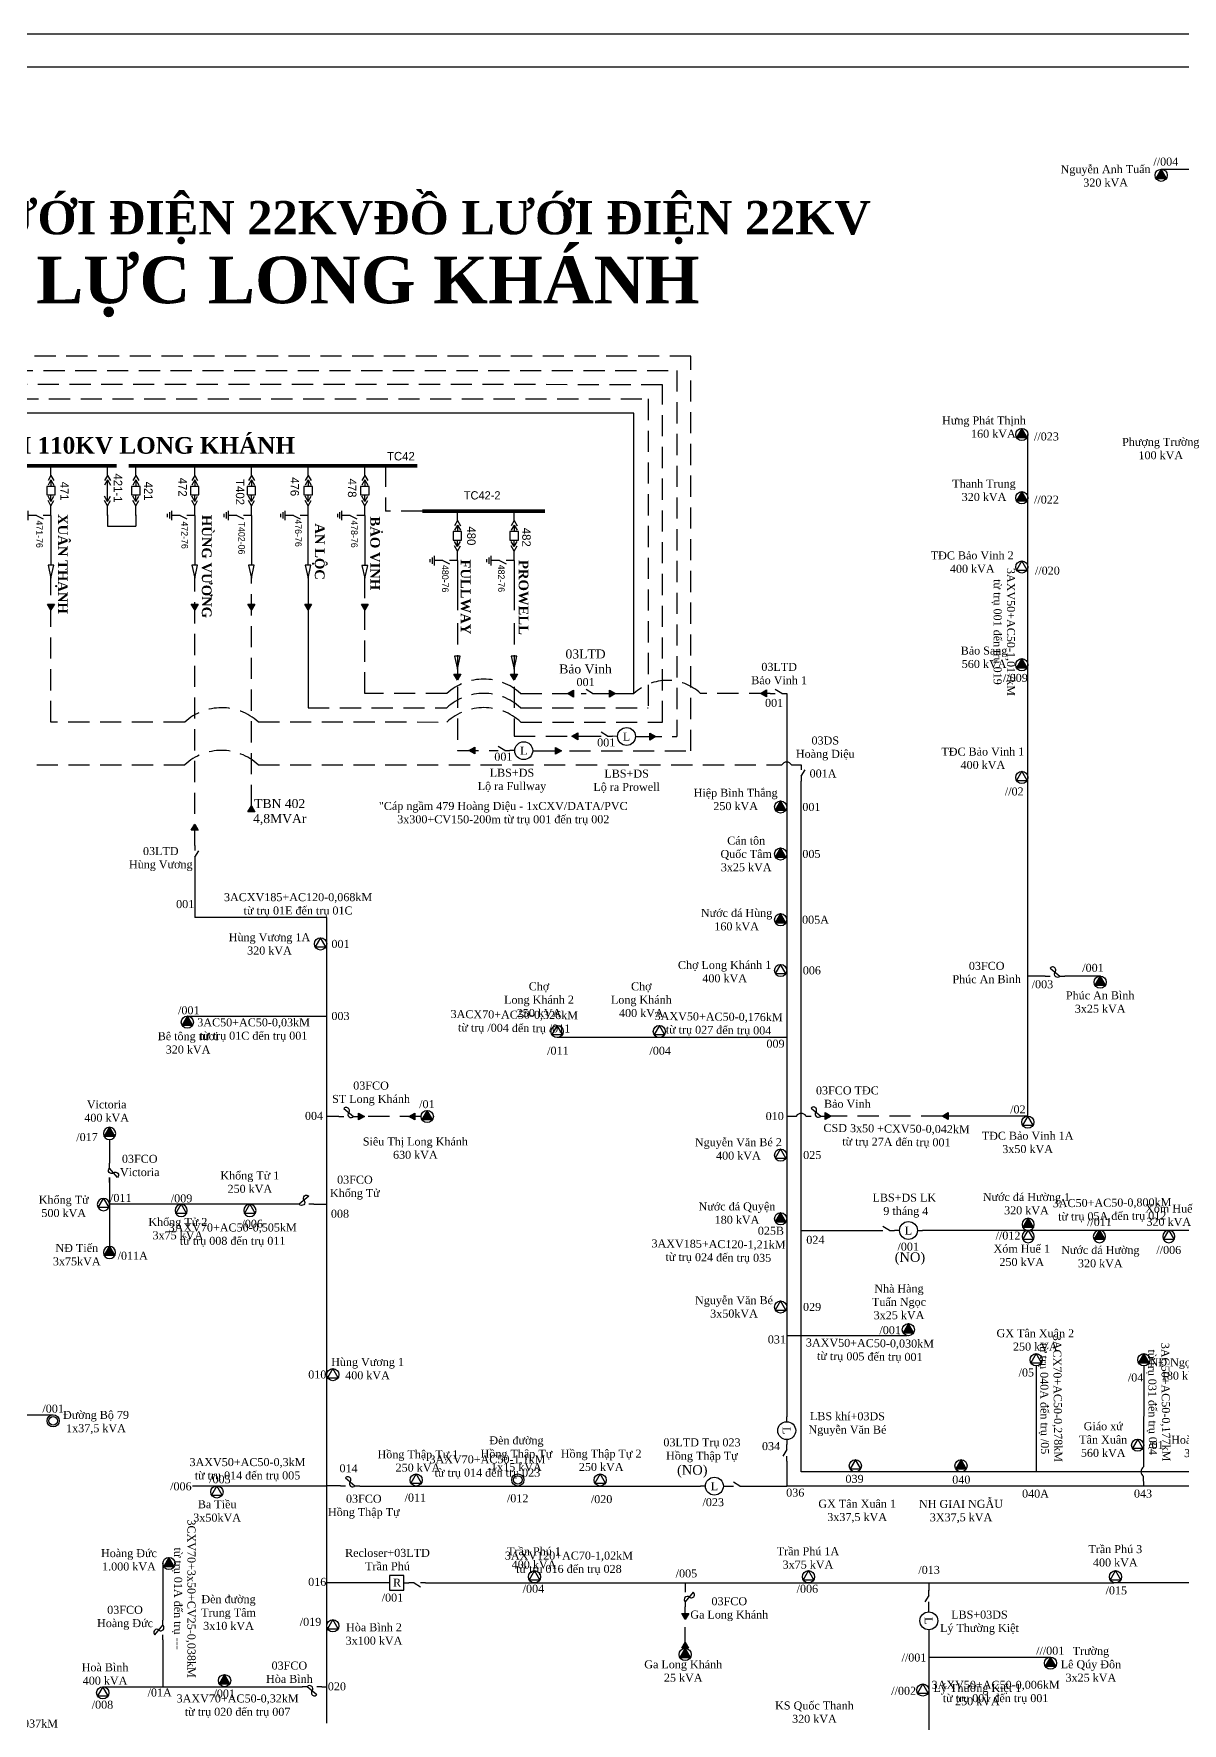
# Model space of a CAD drawing. Extents: x 291 to 2816, y -11 to 1308.
# Drawn here: x 1872 to 2216, y 801 to 1308 of the extents above; entities that cross this region are included whole.
import ezdxf

# ---------------------------------------------------------------- set-up
doc = ezdxf.new("R2010")
doc.units = 0
doc.header["$MEASUREMENT"] = 0
doc.linetypes.add('DASHED2', pattern=[9.525, 6.35, -3.175])
doc.layers.get('0').update_dxf_attribs({"linetype": 'CONTINUOUS'})
for name, color, linetype in [('22', 5, 'CONTINUOUS'), ('376', 3, 'CONTINUOUS'), ('471', 3, 'CONTINUOUS'), ('472', 4, 'CONTINUOUS'), ('474', 6, 'CONTINUOUS'), ('475', 4, 'CONTINUOUS'), ('476', 6, 'CONTINUOUS'), ('477', 3, 'CONTINUOUS'), ('478', 1, 'CONTINUOUS'), ('KHOANG_CACH', 170, 'CONTINUOUS'), ('TBA', 125, 'CONTINUOUS'), ('THIET_BI', 7, 'CONTINUOUS')]:
    doc.layers.add(name, color=color, linetype=linetype)
doc.styles.add('_VNITIME3_5', font='VNTIME.TTF', dxfattribs={"height": 3.5})

# ---------------------------------------------------------------- blocks, each defined once
blk = doc.blocks.new('TBA_3P_DL')
at = {"layer": 'TBA'}
blk.add_lwpolyline([(3171.29, -1054.35), (3169.7, -1057.1), (3172.88, -1057.1)], close=True, dxfattribs=at)
blk.add_circle((3171.29, -1056.19), 1.83, dxfattribs=at)
blk = doc.blocks.new('TBA_3P_KH')
at = {"layer": 'TBA'}
blk.add_hatch(color=256, dxfattribs=at).paths.add_polyline_path([(3187.12, -1054.35), (3185.53, -1057.1), (3188.71, -1057.1)])
blk.add_lwpolyline([(3187.12, -1054.35), (3185.53, -1057.1), (3188.71, -1057.1)], close=True, dxfattribs=at)
blk.add_circle((3187.12, -1056.19), 1.83, dxfattribs=at)
blk = doc.blocks.new('TBA_1P_KH')
at = {"layer": 'TBA'}
for radius in [1.83, 1.28]:
    blk.add_circle((3182.03, -1056.19), radius, dxfattribs=at)
blk = doc.blocks.new('RECLOSER')
at = {"layer": 'THIET_BI'}
for p, q in [((3349.82, -1059.39), (3348.32, -1059.39)), ((3354.17, -1059.39), (3355.67, -1059.39))]:
    blk.add_line(p, q, dxfattribs=at)
blk.add_lwpolyline([(3349.82, -1057.22), (3349.82, -1061.57), (3354.17, -1061.57), (3354.17, -1057.22)], close=True, dxfattribs=at)
at = {"layer": 'THIET_BI', "insert": (3352.09, -1059.33), "char_height": 2.39, "width": 4.7726, "attachment_point": 5, "style": '_VNITIME3_5'}
blk.add_mtext('R', dxfattribs=at)
blk = doc.blocks.new('LBS')
at = {"layer": 'THIET_BI'}
for p, q in [((3348.97, -1069.32), (3347.47, -1069.32)), ((3354.34, -1069.32), (3355.84, -1069.32))]:
    blk.add_line(p, q, dxfattribs=at)
blk.add_circle((3351.65, -1069.32), 2.68, dxfattribs=at)
at = {"layer": 'THIET_BI', "insert": (3351.65, -1069.35), "char_height": 2.39, "width": 4.7726, "attachment_point": 5, "style": '_VNITIME3_5'}
blk.add_mtext('L', dxfattribs=at)
blk = doc.blocks.new('LTD-DS')
at = {"layer": 'THIET_BI'}
for p, q in [((3348.2, -1080.29), (3349.7, -1080.29)), ((3351.65, -1080.29), (3353.16, -1080.29))]:
    blk.add_line(p, q, dxfattribs=at)
blk.add_lwpolyline([(3351.65, -1080.29), (3349.71, -1079.08)], dxfattribs=at)
blk = doc.blocks.new('FCO')
at = {"layer": 'THIET_BI'}
for p, q in [((3349.72, -1089.07), (3352.58, -1091.47)), ((3348.2, -1091.47), (3349.7, -1091.47)), ((3352.58, -1091.47), (3354.08, -1091.47))]:
    blk.add_line(p, q, dxfattribs=at)
for centre, start, end in [((3350.43, -1089.67), 320, 140), ((3351.86, -1090.87), 140, 320)]:
    blk.add_arc(centre, 0.934, start, end, dxfattribs=at)
blk = doc.blocks.new('MC_HOP_BO')
at = {"layer": '22'}
for p, q in [((3173.93, -1090.44), (3171.04, -1090.44)), ((3173.93, -1090.44), (3175.5, -1089.56)), ((3173.93, -1090.44), (3175.5, -1091.33)), ((3175.25, -1090.44), (3176.81, -1089.56)), ((3175.25, -1090.44), (3177.22, -1090.44)), ((3175.25, -1090.44), (3176.81, -1091.33)), ((3181.73, -1090.44), (3179.76, -1090.44)), ((3181.73, -1090.44), (3180.16, -1089.56)), ((3181.73, -1090.44), (3180.16, -1091.33)), ((3183.05, -1090.44), (3181.48, -1089.56)), ((3183.05, -1090.44), (3181.48, -1091.33)), ((3185.93, -1090.44), (3183.05, -1090.44))]:
    blk.add_line(p, q, dxfattribs=at)
blk.add_lwpolyline([(3177.22, -1091.72), (3179.76, -1091.72), (3179.76, -1089.17), (3177.22, -1089.17)], close=True, dxfattribs=at)
blk = doc.blocks.new('TIEP_DIA_DT')
at = {"layer": '22'}
for p, q in [((2325.73, 649.48), (2325.73, 647.1)), ((2325.73, 645.13), (2326.72, 647.1)), ((2325.73, 645.13), (2325.73, 642.64)), ((2327.16, 642.64), (2324.31, 642.64)), ((2326.68, 642), (2324.78, 642)), ((2326.21, 641.35), (2325.26, 641.35))]:
    blk.add_line(p, q, dxfattribs=at)

msp = doc.modelspace()

# ---------------------------------------------------------------- hatches: boundary and pattern name
for points in [[(1878.23, 1137.11), (1876.18, 1137.11), (1877.21, 1135.33)], [(1921.34, 1137.11), (1919.28, 1137.11), (1920.31, 1135.33)], [(1938.34, 1137.11), (1936.28, 1137.11), (1937.31, 1135.33)], [(1955.34, 1137.11), (1953.28, 1137.11), (1954.31, 1135.33)], [(1972.34, 1137.11), (1970.28, 1137.11), (1971.31, 1135.33)], [(2000.1, 1116.1), (1998.04, 1116.1), (1999.07, 1114.32)], [(2017.1, 1116.1), (2015.04, 1116.1), (2016.07, 1114.32)], [(2033.92, 1109.23), (2033.92, 1111.29), (2032.14, 1110.26)], [(2044.68, 1111.29), (2044.68, 1109.23), (2046.46, 1110.26)], [(2091.78, 1109.28), (2091.78, 1111.34), (2090, 1110.31)], [(2035.16, 1096.41), (2035.16, 1098.47), (2033.37, 1097.44)], [(2056.75, 1098.38), (2056.75, 1096.32), (2058.53, 1097.35)], [(2004.32, 1092.14), (2004.32, 1094.2), (2002.54, 1093.17)], [(2028.49, 1094.11), (2028.49, 1092.05), (2030.27, 1093.08)], [(1936.28, 1074.77), (1938.34, 1074.77), (1937.31, 1076.55)], [(1919.28, 1069.29), (1921.34, 1069.29), (1920.31, 1071.08)], [(1969.41, 984.42), (1969.41, 982.36), (1971.19, 983.39)], [(1986.32, 982.36), (1986.32, 984.42), (1984.53, 983.39)], [(2109.39, 984.56), (2109.39, 982.5), (2111.17, 983.53)], [(2146.26, 982.5), (2146.26, 984.56), (2144.48, 983.53)], [(2068.45, 834.3), (2066.39, 834.3), (2067.42, 832.52)], [(2066.35, 823.9), (2068.41, 823.9), (2067.38, 825.68)]]:
    msp.add_hatch(color=256).paths.add_polyline_path(points)

# ---------------------------------------------------------------- linework, layer by layer
for points in [[(2801.05, -0.62), (301.05, -0.68), (301.05, 1298.22), (2801.05, 1298.22)], [(1877.21, 1135.33), (1876.18, 1137.11), (1878.23, 1137.11)], [(1920.31, 1135.33), (1919.28, 1137.11), (1921.34, 1137.11)], [(1937.31, 1135.33), (1936.28, 1137.11), (1938.34, 1137.11)], [(1954.31, 1135.33), (1953.28, 1137.11), (1955.34, 1137.11)], [(1971.31, 1135.33), (1970.28, 1137.11), (1972.34, 1137.11)], [(1999.07, 1114.32), (1998.04, 1116.1), (2000.1, 1116.1)], [(2016.07, 1114.32), (2015.04, 1116.1), (2017.1, 1116.1)], [(2032.14, 1110.26), (2033.92, 1111.29), (2033.92, 1109.23)], [(2046.46, 1110.26), (2044.68, 1109.23), (2044.68, 1111.29)], [(2090, 1110.31), (2091.78, 1111.34), (2091.78, 1109.28)], [(2033.37, 1097.44), (2035.16, 1098.47), (2035.16, 1096.41)], [(2058.53, 1097.35), (2056.75, 1096.32), (2056.75, 1098.38)], [(2002.54, 1093.17), (2004.32, 1094.2), (2004.32, 1092.14)], [(2030.27, 1093.08), (2028.49, 1092.05), (2028.49, 1094.11)], [(1937.31, 1076.55), (1938.34, 1074.77), (1936.28, 1074.77)], [(1920.31, 1071.08), (1921.34, 1069.29), (1919.28, 1069.29)], [(1971.19, 983.39), (1969.41, 982.36), (1969.41, 984.42)], [(1984.53, 983.39), (1986.32, 984.42), (1986.32, 982.36)], [(2111.17, 983.53), (2109.39, 982.5), (2109.39, 984.56)], [(2144.48, 983.53), (2146.26, 984.56), (2146.26, 982.5)], [(2067.42, 832.52), (2066.39, 834.3), (2068.45, 834.3)], [(2067.38, 825.68), (2068.41, 823.9), (2066.35, 823.9)]]:
    msp.add_lwpolyline(points, close=True)
at = {"layer": '22'}
for p, q in [((1894.19, 1175.69), (1893.3, 1174.12)), ((1894.19, 1175.69), (1894.19, 1178.57)), ((1894.19, 1175.69), (1895.08, 1174.12)), ((1894.19, 1174.37), (1893.3, 1172.8)), ((1894.19, 1174.37), (1895.08, 1172.8)), ((1894.19, 1167.89), (1894.19, 1174.37)), ((1894.19, 1167.89), (1893.3, 1169.46)), ((1894.19, 1166.57), (1893.3, 1168.14)), ((1894.19, 1167.89), (1895.08, 1169.46)), ((1894.19, 1166.57), (1895.08, 1168.14)), ((1894.19, 1163.69), (1894.19, 1166.57)), ((1877.21, 1163.69), (1877.21, 1148.78)), ((1894.19, 1163.85), (1894.19, 1160.5)), ((1894.19, 1160.5), (1902.64, 1160.5)), ((1902.64, 1163.85), (1902.64, 1160.5)), ((1920.31, 1163.69), (1920.31, 1148.78)), ((1937.31, 1163.69), (1937.31, 1148.78)), ((1954.31, 1148.78), (1954.31, 1163.69)), ((1971.31, 1163.69), (1971.31, 1148.72)), ((1999.07, 1150.13), (1999.07, 1135.23)), ((2016.07, 1150.13), (2016.07, 1135.23))]:
    msp.add_line(p, q, dxfattribs=at)
at = {"layer": '22', "const_width": 1.1}
for points in [[(1806.4, 1178.57), (1896.92, 1178.57)], [(1900.46, 1178.57), (1987.06, 1178.57)], [(1988.53, 1165.02), (2025.34, 1165.02)]]:
    msp.add_lwpolyline(points, dxfattribs=at)
at = {"layer": '22', "linetype": 'DASHED2'}
for points in [[(1977.48, 1178.57), (1977.48, 1165.02)], [(1988.53, 1165.02), (1977.48, 1165.02)]]:
    msp.add_lwpolyline(points, dxfattribs=at)
at = {"layer": '22'}
for points in [[(1877.21, 1144.9), (1878.07, 1148.78), (1876.34, 1148.78)], [(1920.31, 1144.9), (1921.18, 1148.78), (1919.44, 1148.78)], [(1937.31, 1144.9), (1938.18, 1148.78), (1936.44, 1148.78)], [(1954.31, 1144.9), (1955.17, 1148.78), (1953.44, 1148.78)], [(1971.31, 1144.83), (1972.17, 1148.72), (1970.44, 1148.72)], [(1999.07, 1117.55), (1999.94, 1121.43), (1998.21, 1121.43)], [(2016.07, 1117.55), (2016.94, 1121.43), (2015.21, 1121.43)]]:
    msp.add_lwpolyline(points, close=True, dxfattribs=at)
for points in [[(1876.34, 1148.78), (1878.07, 1148.78), (1877.21, 1144.9), (1876.34, 1148.78)], [(1919.44, 1148.78), (1921.18, 1148.78), (1920.31, 1144.9), (1919.44, 1148.78)], [(1936.44, 1148.78), (1938.18, 1148.78), (1937.31, 1144.9), (1936.44, 1148.78)], [(1953.44, 1148.78), (1955.17, 1148.78), (1954.31, 1144.9), (1953.44, 1148.78)], [(1970.44, 1148.72), (1972.17, 1148.72), (1971.31, 1144.83), (1970.44, 1148.72)], [(1998.21, 1121.43), (1999.94, 1121.43), (1999.07, 1117.55), (1998.21, 1121.43)], [(2015.21, 1121.43), (2016.94, 1121.43), (2016.07, 1117.55), (2015.21, 1121.43)]]:
    msp.add_solid(points, dxfattribs=at)
at = {"layer": '376', "linetype": 'DASHED2'}
for points in [[(1999.07, 1093.17), (2009.83, 1093.17)], [(2023.16, 1093.08), (2069.12, 1093.08)]]:
    msp.add_lwpolyline(points, dxfattribs=at)
at = {"layer": '471', "linetype": 'DASHED2'}
for points in [[(2069.12, 1211.46), (1661.15, 1211.51)], [(2069.12, 1093.08), (2069.12, 1211.46)], [(2060.57, 1202.91), (1683.23, 1202.96)], [(2060.57, 1101.7), (2060.57, 1202.91)], [(1877.2, 1101.7), (1877.21, 1144.9)], [(1917.31, 1101.7), (1877.2, 1101.7)], [(1939.36, 1101.75), (1995.95, 1101.73)], [(2018.08, 1101.72), (2060.57, 1101.7)]]:
    msp.add_lwpolyline(points, dxfattribs=at)
for points in [[(1939.36, 1101.75, 0.387694), (1917.31, 1101.7)], [(2018.08, 1101.72, 0.389345), (1995.95, 1101.73)]]:
    msp.add_lwpolyline(points, format="xyb", dxfattribs=at)
at = {"layer": '472'}
msp.add_line((1969.87, 872.53), (2071.96, 872.53), dxfattribs=at)
at = {"layer": '472', "linetype": 'DASHED2'}
for points in [[(1920.31, 1064.64), (1920.31, 1144.9)], [(1988.2, 983.39), (1969.41, 983.39)], [(2067.4, 823.9), (2067.42, 836.32)]]:
    msp.add_lwpolyline(points, dxfattribs=at)
at = {"layer": '472'}
for points in [[(1920.31, 1059.69), (1920.31, 1043.08)], [(1959.88, 1043.08), (1920.31, 1043.08)], [(1959.88, 801.42), (1959.88, 1043.08)], [(1918.09, 1013.54), (1959.88, 1013.54)], [(1963.53, 983.39), (1959.88, 983.39)], [(1894.79, 976.5), (1894.77, 969.45)], [(1894.77, 965.07), (1894.77, 944.46)], [(1950.16, 957.06), (1894.77, 957.06)], [(1956.04, 957.06), (1959.88, 957.06)], [(1919.69, 872.62), (1959.88, 872.62)], [(1964, 872.62), (1959.88, 872.62)], [(2085.28, 872.53), (2097.83, 872.53)], [(1910.76, 849.34), (1910.76, 832.3)], [(1977.21, 843.52), (1959.88, 843.52)], [(1989.51, 843.52), (2195.93, 843.52)], [(2067.42, 843.52), (2067.42, 842.2)], [(2140.43, 843.52), (2140.43, 841.27)], [(2446.44, 843.52), (2195.93, 843.52)], [(1910.76, 826.42), (1910.75, 812.36)], [(2140.43, 827.95), (2140.43, 767.79)], [(2140.43, 821.26), (2176.93, 821.26)], [(1892.73, 812.36), (1952.58, 812.36)], [(1958.45, 812.36), (1959.88, 812.36)]]:
    msp.add_lwpolyline(points, dxfattribs=at)
at = {"layer": '474', "linetype": 'DASHED2'}
msp.add_lwpolyline([(1937.31, 1076.55), (1937.31, 1144.9)], dxfattribs=at)
at = {"layer": '475'}
msp.add_line((1852.19, 893.94), (1877.86, 893.94), dxfattribs=at)
at = {"layer": '475', "linetype": 'DASHED2'}
for points in [[(1665.43, 1207.19), (2064.84, 1207.19)], [(2064.84, 1207.19), (2064.84, 1097.35)], [(2016.07, 1131.35), (2016.07, 1097.44)], [(2016.07, 1097.44), (2040.67, 1097.44)], [(2053.99, 1097.35), (2064.84, 1097.35)]]:
    msp.add_lwpolyline(points, dxfattribs=at)
at = {"layer": '476'}
msp.add_line((2102.11, 949.22), (2125.19, 949.22), dxfattribs=at)
at = {"layer": '476', "linetype": 'DASHED2'}
for points in [[(1686.1, 1198.69), (2056.3, 1198.64)], [(2056.3, 1198.64), (2056.3, 1105.99)], [(1954.31, 1106.02), (1995.95, 1106.02)], [(2018.01, 1105.99), (2056.3, 1105.99)], [(1863.4, 1088.9), (1917.31, 1088.9)], [(1939.36, 1088.9), (2096.35, 1088.89)]]:
    msp.add_lwpolyline(points, dxfattribs=at)
at = {"layer": '476'}
for points in [[(1954.31, 1144.9), (1954.31, 1106.02)], [(2099.27, 1088.9), (2102.11, 1088.9)], [(2102.11, 876.87), (2102.11, 1083.94)], [(2172.64, 908.61), (2172.6, 876.81)], [(2406.63, 876.81), (2102.11, 876.81)]]:
    msp.add_lwpolyline(points, dxfattribs=at)
at = {"layer": '476', "linetype": 'DASHED2'}
for points in [[(2018.01, 1105.99, 0.391519), (1995.95, 1106.02)], [(1939.36, 1088.9, 0.390108), (1917.31, 1088.9)]]:
    msp.add_lwpolyline(points, format="xyb", dxfattribs=at)
at = {"layer": '476'}
msp.add_lwpolyline([(2099.28, 1088.89, 0.549021), (2096.35, 1088.89)], format="xyb", dxfattribs=at)
at = {"layer": '477', "linetype": 'DASHED2'}
msp.add_lwpolyline([(1999.07, 1131.35), (1999.06, 1093.17)], dxfattribs=at)
at = {"layer": '478'}
for p, q in [((2097.83, 1110.31), (2097.83, 893.36)), ((2281.9, 949.22), (2138.52, 949.22)), ((2097.83, 880.04), (2097.83, 872.53))]:
    msp.add_line(p, q, dxfattribs=at)
for points in [[(2210.12, 1267.54), (2265.36, 1267.54)], [(2052.02, 1194.37), (1690.34, 1194.36)], [(2052.02, 1110.26), (2052.02, 1194.37)], [(2170.14, 983.53), (2170.14, 1187.97)], [(2041.13, 1110.26), (2052.02, 1110.26)], [(2175.33, 1025.54), (2170.14, 1025.54)], [(2191.81, 1025.54), (2181.21, 1025.54)], [(2097.83, 1007.05), (2028.96, 1007.05)], [(2097.83, 983.52), (2100.71, 983.53)], [(2170.14, 983.53), (2146.26, 983.53)], [(2133.92, 917.62), (2097.83, 917.62)], [(2204.89, 908.61), (2204.85, 878.33)], [(2281.89, 872.53), (2097.83, 872.53)], [(2204.86, 872.53), (2204.85, 875.41)]]:
    msp.add_lwpolyline(points, dxfattribs=at)
at = {"layer": '478', "linetype": 'DASHED2'}
for points in [[(1971.31, 1110.29), (1971.31, 1144.83)], [(1995.95, 1110.29), (1971.31, 1110.29)], [(2018.01, 1110.26), (2036.21, 1110.26)], [(2092.88, 1110.31), (2071.96, 1110.32)], [(2144.48, 983.53), (2111.17, 983.53)]]:
    msp.add_lwpolyline(points, dxfattribs=at)
for points in [[(2018.01, 1110.26, 0.391519), (1995.95, 1110.29)], [(2071.96, 1110.32, 0.393324), (2052.02, 1110.26)]]:
    msp.add_lwpolyline(points, format="xyb", dxfattribs=at)
at = {"layer": '478'}
for points in [[(2103.63, 983.53, 0.549021), (2100.7, 983.53)], [(2204.85, 878.33, 0.549021), (2204.85, 875.41)]]:
    msp.add_lwpolyline(points, format="xyb", dxfattribs=at)
at = {"layer": 'TBA', "color": 128}
for p, q in [((2118.41, 880.47), (2116.81, 877.75)), ((2116.81, 877.75), (2120.01, 877.75)), ((2120.01, 877.75), (2118.41, 880.47))]:
    msp.add_line(p, q, dxfattribs=at)
for points in [[(2118.41, 876.81, -1), (2118.41, 880.47, -1)], [(1925.14, 870.78, -1), (1928.8, 870.78, -1)]]:
    msp.add_lwpolyline(points, format="xyb", close=True, dxfattribs=at)
at = {"layer": 'THIET_BI'}
msp.add_lwpolyline([(291.05, 1308.16), (2811.05, 1308.16), (2811.05, -10.74), (291.05, -10.74)], close=True, dxfattribs=at)

# ---------------------------------------------------------------- block references
at = {"layer": '22', "rotation": 270}
for p in [(2967.65, 4349.62), (2993.09, 4349.62), (3010.75, 4349.62), (3027.75, 4349.62), (3044.75, 4349.62), (3061.75, 4349.62), (3089.52, 4336.06), (3106.52, 4336.06)]:
    msp.add_blockref('MC_HOP_BO', p, dxfattribs=at)
at = {"layer": 'TBA', "color": 128}
for name, p in [('TBA_3P_KH', (-977, 2321.9)), ('TBA_3P_KH', (-1018.81, 2244.15)), ('TBA_3P_KH', (-1018.81, 2225.19)), ('TBA_3P_DL', (-1002.98, 2204.41)), ('TBA_3P_KH', (-1018.81, 2175.1)), ('TBA_3P_DL', (-1002.96, 2141.29)), ('TBA_3P_KH', (-1091.12, 2132.43)), ('TBA_3P_KH', (-1091.12, 2118.33)), ('TBA_3P_KH', (-1091.12, 2098.61)), ('TBA_3P_DL', (-1213.24, 2091.35)), ('TBA_3P_DL', (-1075.29, 2083.39)), ('TBA_3P_KH', (-995.31, 2079.9)), ('TBA_3P_KH', (-1269.02, 2067.9)), ('TBA_3P_DL', (-1142.33, 2065.07)), ('TBA_3P_DL', (-1111.66, 2065.07)), ('TBA_3P_KH', (-1197.09, 2039.58)), ('TBA_3P_DL', (-1001.15, 2037.89)), ('TBA_3P_DL', (-1075.29, 2028.01)), ('TBA_3P_KH', (-1091.12, 2008.91)), ('TBA_3P_DL', (-1075.29, 1982.45)), ('TBA_3P_KH', (-1052.82, 1975.65)), ('TBA_3P_DL', (-998.65, 1966.63)), ('TBA_3P_KH', (-982.23, 1966.63)), ('TBA_3P_DL', (-1209.57, 1962.16)), ('TBA_1P_KH', (-1304.17, 1948.29)), ('TBA_3P_DL', (-968.23, 1941.01)), ('TBA_3P_DL', (-1052.88, 1934.83)), ('TBA_3P_KH', (-1037.03, 1934.83)), ('TBA_3P_DL', (-1244.32, 1926.97)), ('TBA_3P_DL', (-1184.58, 1930.56)), ('TBA_1P_KH', (-1164.83, 1930.57)), ('TBA_3P_DL', (-1129.4, 1930.56)), ('TBA_3P_KH', (-1274.53, 1905.52)), ('TBA_3P_DL', (-1149.08, 1901.54)), ('TBA_3P_DL', (-1066.94, 1901.54)), ('TBA_3P_DL', (-974.88, 1901.54)), ('TBA_3P_DL', (-1209.57, 1886.83)), ('TBA_3P_KH', (-1119.74, 1878.25)), ('TBA_3P_KH', (-1010.19, 1875.61)), ('TBA_3P_KH', (-1257.86, 1870.38)), ('TBA_3P_DL', (-1278.56, 1866.72)), ('TBA_3P_DL', (-1032.66, 1867.56))]:
    msp.add_blockref(name, p, dxfattribs=at)
at = {"layer": 'TBA', "color": 128, "rotation": 270}
for p in [(1227.73, 3489.42), (1270.83, 3489.42), (1287.83, 3489.42), (1304.83, 3489.42), (1321.83, 3489.42), (1349.6, 3475.86), (1366.6, 3475.86)]:
    msp.add_blockref('TIEP_DIA_DT', p, dxfattribs=at)
at = {"layer": 'TBA', "color": 128, "xscale": -1, "rotation": 359.9995616656702}
for name, p in [('TBA_3P_KH', (5081.91, 2034.49)), ('TBA_3P_DL', (5064.23, 2013.15)), ('TBA_3P_DL', (5087.56, 2011.39)), ('TBA_3P_DL', (5108.16, 2011.39)), ('TBA_3P_KH', (5081.89, 1998.79))]:
    msp.add_blockref(name, p, dxfattribs=at)
at = {"layer": 'TBA', "color": 128, "xscale": -1}
for name, p in [('TBA_3P_KH', (5357.36, 2007.24)), ('TBA_3P_DL', (5341.53, 2003.57)), ('TBA_3P_KH', (5378.71, 2003.57)), ('TBA_3P_DL', (5383.68, 2003.57))]:
    msp.add_blockref(name, p, dxfattribs=at)
at = {"layer": 'THIET_BI'}
for name, p in [('LTD-DS', (-1312.03, 2190.56)), ('LTD-DS', (-1255.32, 2190.6)), ('LTD-DS', (-1307.53, 2177.74)), ('LTD-DS', (-1338.37, 2173.47)), ('FCO', (-1172.87, 2117.01)), ('FCO', (-1384.67, 2074.86)), ('FCO', (-1244.57, 2075)), ('LTD-DS', (-1223.02, 2029.51)), ('LBS', (-1217.32, 2018.54)), ('FCO', (-1384.21, 1964.09)), ('LBS', (-1275.51, 1941.85)), ('LTD-DS', (-1267.87, 1952.83)), ('RECLOSER', (-1371.11, 1902.92))]:
    msp.add_blockref(name, p, dxfattribs=at)
for name, p, rotation in [('LBS', (-1289.49, 2204.72), 359.3491830364052), ('LBS', (-1320.32, 2200.45), 359.3491830364052), ('LTD-DS', (3182.4, 4437.1), 270), ('LTD-DS', (3000.6, 4412.84), 270), ('LBS', (3167.15, 4240.83), 270), ('LTD-DS', (1017.54, -2468.17), 90), ('LTD-DS', (5337.72, -236.77), 180), ('FCO', (3158.89, 4190.4), 270), ('LTD-DS', (1060.13, -2511.88), 90), ('LBS', (3209.75, 4183.79), 270), ('FCO', (819.32, -2521.79), 90.00051631286428), ('FCO', (5306.65, -279.11), 180)]:
    msp.add_blockref(name, p, dxfattribs=dict(at, rotation=rotation))
at = {"layer": 'THIET_BI', "xscale": -1}
for p, rotation in [((2986.21, -2384.64), 269.9995616656585), ((5304.25, 2048.51), 359.9995616656702)]:
    msp.add_blockref('FCO', p, dxfattribs=dict(at, rotation=rotation))

# ---------------------------------------------------------------- texts
for s, height, p in [('TC42', 2.546, (1977.98, 1180.19)), ('TC42-2', 2.469, (2000.99, 1168.48))]:
    msp.add_text(s, height=height).set_placement(p)
for s, height, p in [('421-1', 2.546, (1896.01, 1176.26)), ('471', 2.546, (1879.99, 1173.82)), ('421', 2.546, (1905.14, 1173.83)), ('472', 2.546, (1915.42, 1175)), ('T402', 2.546, (1932.65, 1174.58)), ('476', 2.546, (1949.04, 1175.15)), ('478', 2.546, (1966.25, 1174.75)), ('471-76', 1.975, (1872.77, 1162.19)), ('472-76', 1.975, (1916.33, 1161.89)), ('T402-06', 1.975, (1933.39, 1161.83)), ('476-76', 1.975, (1950.39, 1162.51)), ('478-76', 1.975, (1967.18, 1162.23)), ('480', 2.546, (2002, 1160.4)), ('482', 2.546, (2018.51, 1159.98)), ('480-76', 1.975, (1994.45, 1148.82)), ('482-76', 1.975, (2011.26, 1148.91))]:
    msp.add_text(s, height=height, rotation=270).set_placement(p)
at = {"insert": (1943.17, 1240.58), "char_height": 9.072, "width": 496.3495, "attachment_point": 5}
msp.add_mtext('{\\fTimes New Roman|b1|i0|c0|p18;\\W5.46000;  }{\\fTimes New Roman|b1|i0|c0|p18;\\H1.10200x;\\C5;SƠ ĐỒ LƯỚI ĐIỆN 22KVĐỒ LƯỚI ĐIỆN 22KV}\\P{\\fTimes New Roman|b1|i0|c0|p18;\\H1.54280x;\\C1;ĐIỆN LỰC LONG KHÁNH}', dxfattribs=at)
at = {"char_height": 2.91, "attachment_point": 5, "rotation": 270}
for s, insert, width in [('{\\fTimes New Roman|b1|i0|c0|p18;XUÂN THẠNH}', (1880.33, 1149.14), 32.3859), ('{\\fTimes New Roman|b1|i0|c0|p18;HÙNG V\\fTimes New Roman|b1|i0|c163|p18;ƯƠ\\fTimes New Roman|b1|i0|c0|p18;NG}', (1923.88, 1148.38), 32.3859), ('{\\fTimes New Roman|b1|i0|c0|p18;AN LỘC}', (1957.37, 1152.83), 32.3859), ('{\\fTimes New Roman|b1|i0|c0|p18;BẢO VINH}', (1974.38, 1152.31), 32.3859), ('{\\fTimes New Roman|b1|i0|c0|p18;FULLWAY}', (2001.52, 1139.26), 34.8453), ('{\\fTimes New Roman|b1|i0|c0|p18;PROWELL}', (2018.9, 1139.09), 34.8422)]:
    msp.add_mtext(s, dxfattribs=dict(at, insert=insert, width=width))
at = {"char_height": 2.867, "width": 11.1204, "attachment_point": 5, "style": '_VNITIME3_5'}
for insert in [(2134.78, 940.76), (2069.51, 876.93)]:
    msp.add_mtext('{\\C1;(NO)}', dxfattribs=dict(at, insert=insert))
at = {"layer": 'KHOANG_CACH', "char_height": 2.4, "attachment_point": 5, "style": '_VNITIME3_5'}
for s, insert, width, rotation in [('3AXV50+AC50-1,017kM\\Ptõ trô 001 ®Õn trô 019', (2162.77, 1128.74), 69.7357, 270), ('3ACX70+AC50-0,326kM\\Ptõ trô /004 ®Õn trô /011', (2016.11, 1011.65), 34.951, 359.4118), ('3AXV50+AC50-0,176kM\\Ptõ trô 027 ®Õn trô 004', (2077.39, 1011.06), 34.951, 359.4118), ('CSD 3x50 +CXV50-0,042kM\\Ptõ trô 27A ®Õn trô 001', (2130.74, 977.47), 55.4501, 359.4118), ('3AC50+AC50-0,800kM\\Ptõ trô 05A ®Õn trô 012', (2195.4, 955.25), 34.951, 0.5882), ('3AXV70+AC50-0,505kM\\Ptõ trô 008 ®Õn trô 011', (1931.69, 947.81), 69.7357, 359.9996), ('3AXV185+AC120-1,21kM\\Ptõ trô 024 ®Õn trô 035', (2077.35, 942.84), 34.951, 359.4118), ('3ACX70+AC50-0,278kM\\Ptõ trô 040A ®Õn trô /05', (2176.8, 898.83), 34.951, 270.5882), ('3AXV50+AC50-0,030kM\\Ptõ trô 005 ®Õn trô 001', (2122.75, 913.12), 34.951, 359.4118), ('3AC50+AC50-0,177kM\\Ptõ trô 031 ®Õn trô 004', (2209.2, 897.72), 34.951, 270.5882), ('3CXV70+3x50+CV25-0,038kM\\Ptõ trô 01A ®Õn trô ---', (1917.04, 838.8), 69.7357, 270)]:
    msp.add_mtext(s, dxfattribs=dict(at, insert=insert, width=width, rotation=rotation))
for s, insert, width in [('{\\fTimes New Roman|b0|i0|c0|p18;"Cáp ngầm 479 Hoàng Diệu - 1xCXV/DATA/PVC 3x300+CV150-200m từ trụ 001 đến trụ 002 }', (2012.84, 1074.25), 76.6305), ('3ACXV185+AC120-0,068kM\\Ptõ trô 01E ®Õn trô 01C', (1951.31, 1046.89), 69.7357), ('3AC50+AC50-0,03kM\\Ptõ trô 01C ®Õn trô 001', (1937.96, 1009.34), 69.7357), ('3AXV70+AC50-1,1kM\\Ptõ trô 014 ®Õn trô 023', (2008.08, 878.28), 69.7357), ('3AXV50+AC50-0,3kM\\Ptõ trô 014 ®Õn trô 005', (1936.13, 877.44), 69.7357), ('3AXV120+AC70-1,02kM\\Ptõ trô 016 ®Õn trô 028', (2032.51, 849.4), 69.7357), ('3AXV50+AC50-0,006kM\\Ptõ trô 001 ®Õn trô 001', (2160.47, 810.64), 69.7357), ('3AXV70+AC50-0,32kM\\Ptõ trô 020 ®Õn trô 007', (1933.17, 806.55), 69.7357), ('AC50+AC50-0,037kM\\Ptõ trô 014 ®Õn trô 001', (1862.41, 799.03), 69.7357)]:
    msp.add_mtext(s, dxfattribs=dict(at, insert=insert, width=width))
at = {"layer": 'TBA', "color": 128, "char_height": 2.4, "attachment_point": 5, "style": '_VNITIME3_5'}
for s, insert, width, rotation in [('{\\fTimes New Roman|b0|i0|c0|p18;Nguyễn Anh Tuấn\\P320 kVA}', (2193.45, 1265.52), 31.2626, 0.1278), ('{\\fTimes New Roman|b0|i0|c0|p18;Hưng Phát Thịnh}\\P{\\fTimes New Roman|b0|i0|c0|p18;\\W6.21284; }{\\fTimes New Roman|b0|i0|c0|p18;160 kVA}', (2156.98, 1190.18), 31.2626, 0.1278), ('//023', (2175.7, 1187.36), 31.2626, 0.1278), ('{\\fTimes New Roman|b0|i0|c0|p18;Phượng Trường\\P100 kVA}', (2209.99, 1183.73), 31.2626, 0.1278), ('Thanh Trung\\P320 kVA', (2156.98, 1171.22), 31.2626, 0.1278), ('//022', (2175.7, 1168.4), 31.2626, 0.1278), ('T§C B¶o Vinh 2\\P400 kVA', (2153.45, 1149.68), 31.2626, 0.1278), ('B¶o Sang\\P560 kVA', (2157, 1121.13), 31.2626, 0.1278), ('//009', (2166.39, 1114.95), 31.2626, 0.1278), ('T§C B¶o Vinh 1\\P400 kVA', (2156.64, 1090.83), 31.2626, 0.1278), ('{\\fTimes New Roman|b0|i0|c0|p18;Hiệp Bình Thắng\\P250 kVA}', (2082.51, 1078.49), 31.2626, 0.1278), ('//02', (2166.05, 1080.88), 31.2626, 0.1278), ('001', (2105.23, 1076.24), 31.2626, 0.1278), ('C¸n t«n\\PQuèc T©m\\P3x25 kVA', (2085.67, 1062.14), 31.2626, 0.1278), ('005', (2105.23, 1062.14), 31.2626, 0.1278), ('N\xadíc ®¸ Hïng\\P160 kVA', (2082.8, 1042.42), 31.2626, 0.1278), ('005A', (2106.45, 1042.42), 31.2626, 0.1278), ('Chî Long Kh¸nh 1\\P400 kVA', (2079.21, 1026.83), 39.2055, 0.1278), ('Chî \\PLong Kh¸nh 2\\P250 kVA', (2023.55, 1018.42), 31.2626, 0.1278), ('Chî \\PLong Kh¸nh\\P400 kVA', (2054.22, 1018.42), 31.2626, 0.1278), ('006', (2105.36, 1027.21), 31.2626, 0.1278), ('Phóc An B×nh\\P3x25 kVA', (2191.81, 1017.71), 31.2626, 0.1278), ('Victoria\\P400 kVA', (1893.9, 985), 31.2626, 359.9996), ('/02', (2167.14, 985.52), 31.2626, 0.1278), ('T§C B¶o Vinh 1A\\P3x50 kVA', (2170.06, 975.62), 31.2626, 0.1278), ('NguyÔn V¨n BÐ 2\\P400 kVA', (2083.33, 973.65), 31.2626, 0.1278), ('025', (2105.48, 971.83), 31.2626, 0.1278), ('Khæng Tö 1\\P250 kVA', (1936.84, 963.68), 31.2626, 359.9996), ('Khæng Tö\\P500 kVA', (1881.03, 956.42), 31.2626, 359.9996), ('/009', (1916.37, 958.82), 31.2626, 359.9996), ('{\\fTimes New Roman|b0|i0|c0|p18;Nước đá Quyện}\\P180 kVA', (2082.91, 954.41), 31.2626, 0.1278), ('{\\fTimes New Roman|b0|i0|c0|p18;Nước đá Hường 1}\\P320 kVA', (2169.71, 957.22), 31.2626, 359.8722), ('Khæng Tö 2\\P3x75 kVA', (1915.26, 949.74), 31.2626, 359.9996), ('//011', (2191.59, 951.72), 31.2626, 359.8722), ('Xãm HuÕ\\P320 kVA', (2212.39, 953.78), 31.2626, 359.8722), ('/006', (1937.55, 951.22), 31.2626, 359.9996), ('025B', (2093.08, 949.12), 31.2626, 0.1278), ('{\\fTimes New Roman|b0|i0|c0|p18;NĐ Tiến\\P3x75kVA}', (1884.94, 941.94), 31.2626, 359.9996), ('Xãm HuÕ 1\\P250 kVA', (2168.3, 941.74), 31.2626, 359.8722), ('{\\fTimes New Roman|b0|i0|c0|p18;Nước đá Hường}\\P320 kVA', (2191.86, 941.33), 31.2626, 359.8722), ('//006', (2212.39, 943.37), 31.2626, 359.8722), ('Nhµ Hµng\\PTuÊn Ngäc\\P3x25 kVA', (2131.49, 927.78), 31.2626, 0.1278), ('NguyÔn V¨n BÐ\\P3x50kVA', (2082.02, 926.27), 31.2626, 0.1278), ('029', (2105.43, 926.27), 31.2626, 0.1278), ('GX T©n Xu©n 2\\P250 kVA', (2172.37, 916.36), 31.2626, 359.9124), ('N§ Ngäc ¸nh\\P180 kVA', (2216.7, 907.65), 31.2626, 359.9124), ('Gi¸o xø\\PT©n Xu©n\\P560 kVA', (2192.73, 886.48), 31.2626, 359.9124), ('/01', (2208.54, 884.84), 31.2626, 0.1278), ('040', (2150.18, 874.46), 31.2626, 0.1278), ('{\\fTimes New Roman|b0|i0|c0|p18;NH GIAI NGẪU}\\P3X37,5 kVA', (2150.09, 864.92), 31.2626, 0.1278)]:
    msp.add_mtext(s, dxfattribs=dict(at, insert=insert, width=width, rotation=rotation))
for s, insert, width in [('{\\fTimes New Roman|b0|i0|c0|p18;Hùng Vương 1A\\P320 kVA}', (1942.73, 1035.16), 31.2626), ('Bª t«ng t\xad¬i\\P320 kVA', (1918.31, 1005.47), 31.2626), ('/01', (1989.92, 987.09), 31.2626), ('Siªu ThÞ Long Kh¸nh\\P630 kVA', (1986.47, 973.88), 31.2626), ('010', (1957.07, 906.01), 31.2626), ('{\\fTimes New Roman|b0|i0|c0|p18;Hùng Vương 1\\P400 kVA}', (1972.13, 907.75), 31.2626), ('§\xadêng Bé 79\\P1x37,5 kVA', (1890.71, 891.62), 31.2626), ('§Ìn ®\xadêng\\PHång ThËp Tù\\P1x15 kVA', (2016.78, 882.24), 31.2626), ('Hoµng DiÖu 1A\\P3x75 kVA', (2224.58, 884.41), 31.2626), ('Hång ThËp Tù 1\\P250 kVA', (1987.24, 880.06), 31.2626), ('Hång ThËp Tù 2\\P250 kVA', (2042.19, 880.26), 31.2626), ('/005', (1927.86, 874.57), 31.2626), ('039', (2118.16, 874.7), 8.2156), ('Ba TiÒu\\P3x50kVA', (1927.03, 865.07), 31.2626), ('/011', (1986.47, 869.08), 31.2626), ('/012', (2017.15, 868.87), 31.2626), ('/020', (2042.32, 868.61), 31.2626), ('{\\fTimes New Roman|b0|i0|c0|p18;GX Tân Xuân 1\\P3x37,5 kVA}', (2118.94, 864.98), 31.2626), ('Hoµng §øc\\P1.000 kVA', (1900.59, 850.4), 31.2626), ('TrÇn Phó 1\\P400 kVA', (2022.04, 850.98), 31.2626), ('{\\fTimes New Roman|b0|i0|c0|p18;Trần Phú 1A\\P3x75 kVA}', (2104.19, 850.98), 31.2626), ('TrÇn Phó 3\\P400 kVA', (2196.35, 851.61), 31.2626), ('/005', (2067.75, 846.34), 31.2626), ('/004', (2021.87, 841.74), 31.2626), ('/006', (2104.02, 841.74), 31.2626), ('/015', (2196.66, 841.25), 31.2626), ('§Ìn ®\xadêng\\PTrung T©m\\P3x10 kVA', (1930.45, 834.6), 31.2626), ('/019', (1955.03, 831.81), 31.2626), ('{\\fTimes New Roman|b0|i0|c0|p18;Hòa Bình 2\\P3x100 kVA}', (1974.06, 828.17), 31.2626), ('Tr\xadêng\\PLª Qóy §«n\\P3x25 kVA', (2189.03, 819.07), 31.2626), ('Hoµ B×nh\\P400 kVA', (1893.42, 816.17), 31.2626), ('{\\fTimes New Roman|b0|i0|c0|p18;Ga Long Khánh\\P25 kVA}', (2066.79, 817.05), 31.2626), ('/001', (1929.16, 810.3), 31.2626), ('//002', (2132.89, 811.13), 31.2626), ('Lý Th\xadêng KiÖt 1\\P250 kVA', (2155, 809.98), 31.2626), ('{\\fTimes New Roman|b0|i0|c0|p18;KS Quốc Thanh\\P320 kVA}', (2106.13, 804.71), 31.2626)]:
    msp.add_mtext(s, dxfattribs=dict(at, insert=insert, width=width))
at = {"layer": 'THIET_BI', "char_height": 2.4, "attachment_point": 5, "style": '_VNITIME3_5'}
for s, insert, width, rotation in [('//004', (2211.5, 1269.81), 17.5218, 0.1278), ('//020', (2175.98, 1147.11), 17.5218, 0.1278), ('03LTD\\PB¶o Vinh 1', (2095.55, 1116.24), 17.5218, 359.9124), ('001', (2094.04, 1107.44), 17.5218, 359.9124), ('001A', (2108.71, 1086.27), 17.5218, 359.9124), ('03FCO\\PPhóc An B×nh', (2157.79, 1026.57), 27.3313, 0.1278), ('/001', (2189.66, 1027.99), 17.5218, 359.9124), ('/003', (2174.5, 1023.05), 17.5218, 359.9124), ('/011', (2029.21, 1003.11), 17.5218, 359.9124), ('/004', (2059.89, 1003.11), 17.5218, 359.9124), ('009', (2094.46, 1005.22), 17.5218, 359.9124), ('010', (2094.23, 983.52), 17.5218, 359.9124), ('/017', (1888.02, 977.22), 19.7213, 359.9996), ('03FCO\\PVictoria', (1903.82, 968.69), 14.631, 359.9996), ('03FCO\\PKhæng Tö', (1968.34, 962.06), 14.631, 359.9996), ('/011', (1898.14, 958.97), 19.7213, 359.9996), ('008', (1963.87, 954.23), 19.7213, 359.9996), ('//012', (2164.18, 947.66), 17.5218, 359.8722), ('/011A', (1901.72, 941.63), 19.7213, 359.9996), ('031', (2094.87, 916.51), 17.5218, 359.9124), ('/001', (2128.84, 919.3), 17.5218, 359.9124), ('/05', (2169.67, 906.61), 17.5218, 359.9124), ('/04', (2202.44, 905.11), 17.5218, 359.9124), ('LBS khÝ+03DS\\PNguyÔn V¨n BÐ', (2116.03, 891.11), 27.2249, 359.9124), ('03LTD Trô 023 \\PHång ThËp Tù', (2072.41, 883.26), 32.9688, 359.9124), ('034', (2093.12, 884.52), 17.5218, 359.9124), ('036', (2100.39, 870.58), 17.5218, 359.9124), ('/023', (2075.8, 867.71), 17.5218, 359.9124), ('040A', (2172.42, 870.27), 17.5218, 359.9124), ('043', (2204.66, 870.27), 17.5218, 359.9124)]:
    msp.add_mtext(s, dxfattribs=dict(at, insert=insert, width=width, rotation=rotation))
at = {"layer": 'THIET_BI', "insert": (1899.3, 1183.96), "char_height": 5, "width": 106.5773, "attachment_point": 5}
msp.add_mtext('{\\fTimes New Roman|b1|i0|c0|p18;TRẠM 110KV LONG KHÁNH}', dxfattribs=at)
at = {"layer": 'THIET_BI', "attachment_point": 5, "style": '_VNITIME3_5'}
for s, insert, char_height, width in [('03LTD\\PB¶o Vinh', (2037.5, 1119.86), 2.7, 34.1438), ('001', (2037.52, 1113.69), 2.4, 22.1125), ('001', (2043.71, 1095.58), 2.4, 19.1419), ('{\\fTimes New Roman|b0|i0|c0|p18;03DS \\PHoàng Diệu}', (2109.39, 1093.79), 2.4, 39.1197), ('001', (2012.87, 1091.31), 2.4, 19.1419), ('{\\fTimes New Roman|b0|i0|c0|p18;LBS+DS \\PLộ ra Fullway}', (2015.43, 1084.12), 2.4, 39.1197), ('{\\fTimes New Roman|b0|i0|c0|p18;LBS+DS \\PLộ ra Prowell}', (2049.81, 1083.95), 2.4, 39.1197), ('TBN 402\\P4,8MVAr', (1945.8, 1074.7), 2.7, 34.1438), ('03LTD \\PHïng V\xad¬ng', (1910.13, 1060.63), 2.4, 39.1197), ('001', (1917.45, 1047.09), 2.4, 19.7213), ('001', (1964.02, 1035.16), 2.4, 19.7213), ('/001', (1918.53, 1015.25), 2.4, 19.7213), ('003', (1964.01, 1013.54), 2.4, 19.7213), ('03FCO\\PST Long Kh¸nh', (1973.18, 990.29), 2.4, 22.9685), ('03FCO T§C \\PB¶o Vinh', (2116.01, 989.2), 2.4, 27.1587), ('004', (1956.08, 983.58), 2.4, 19.7213), ('{\\fTimes New Roman|b0|i0|c0|p18;LBS+DS LK\\P 9 tháng 4}', (2133.08, 956.67), 2.4, 27.1587), ('024', (2106.42, 946.4), 2.4, 6.6721), ('/001', (2134.26, 944.35), 2.4, 6.6721), ('/001', (1877.85, 895.76), 2.4, 19.1419), ('014', (1966.44, 877.87), 2.4, 19.7213), ('/006', (1916.16, 872.46), 2.4, 19.7213), ('03FCO\\PHång ThËp Tù', (1971.01, 866.37), 2.4, 25.932), ('Recloser+03LTD\\PTrÇn Phó', (1978.11, 850.5), 2.4, 24.8013), ('/013', (2140.52, 847.39), 2.4, 19.7213), ('016', (1957.05, 843.8), 2.4, 19.7213), ('{\\fTimes New Roman|b0|i0|c0|p18;03FCO Hoàng Đức}', (1899.41, 833.04), 2.4, 19.7213), ('/001', (1979.6, 839.08), 2.4, 19.7213), ('03FCO \\P{\\fTimes New Roman|b0|i0|c0|p18;Ga Long Khánh}', (2080.6, 835.62), 2.4, 25.5134), ('LBS+03DS\\PLý Th\xadêng KiÖt', (2155.61, 831.6), 2.4, 25.5134), ('//001', (2135.98, 821.1), 2.4, 19.7213), ('///001', (2176.84, 823.15), 2.4, 19.7213), ('03FCO\\PHßa B×nh', (1948.69, 816.7), 2.4, 19.7213), ('/01A', (1909.8, 810.62), 2.4, 19.7213), ('020', (1962.95, 812.45), 2.4, 19.7213), ('/008', (1892.65, 806.95), 2.4, 19.7213)]:
    msp.add_mtext(s, dxfattribs=dict(at, insert=insert, char_height=char_height, width=width))

doc.saveas('drawing.dxf')
